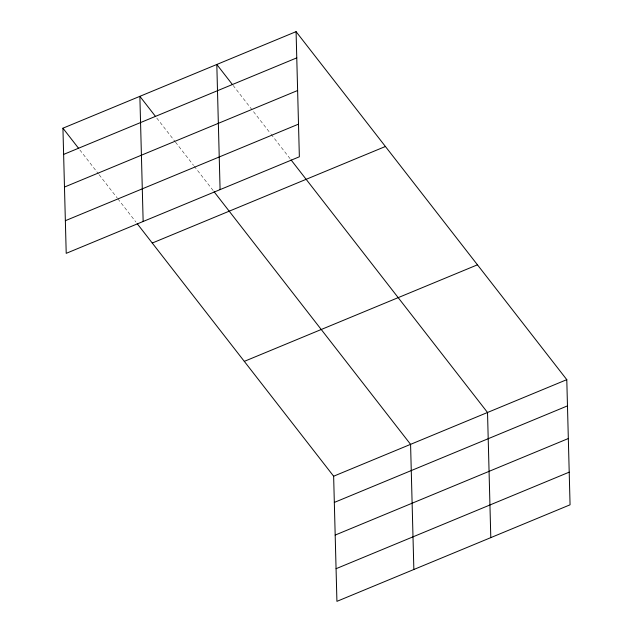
<?xml version="1.0" encoding="UTF-8"?>
<svg xmlns="http://www.w3.org/2000/svg" width="633" height="633" viewBox="0 0 633 633"><rect width="100%" height="100%" fill="white"/><g stroke="black" fill="none" stroke-linecap="round" stroke-linejoin="round"><path stroke-width="0.47" stroke-dasharray="3.17 2.37" d="M233.11 85.431L270.528 133.539M271.138 134.315L290.452 159.144M156.77 118.062L174.882 141.341M175.483 142.124L193.595 165.403M194.196 166.178L213.511 191.008M79.837 149.926L98.542 173.98M99.152 174.755L117.255 198.034M117.865 198.809L135.968 222.096"/><path stroke-width="0.95" d="M296.078 31.65L299.362 156.786L66.212 253.342L62.936 128.198L296.078 31.65L566.788 379.658L570.064 504.802L336.922 601.35L333.638 476.214L137.179 223.647M63.617 154.42L296.766 57.872M64.471 187.059L297.621 90.511M65.357 220.695L298.507 124.147M152.268 243.04L385.418 146.492M244.306 361.364L477.456 264.816M333.638 476.214L566.788 379.658M334.327 502.428L567.477 405.88M335.181 535.075L568.331 438.527M336.068 568.703L569.209 472.155M232.501 84.656L216.81 64.479L220.086 189.615M291.053 159.92L487.521 412.487L490.797 537.631M155.568 116.512L139.869 96.335L143.145 221.479M214.112 191.783L410.58 444.35L413.855 569.486M62.936 128.198L78.627 148.375"/></g></svg>
